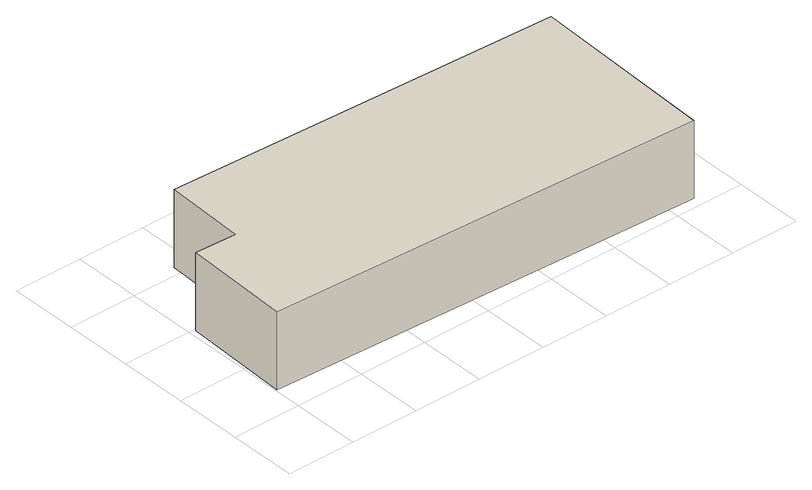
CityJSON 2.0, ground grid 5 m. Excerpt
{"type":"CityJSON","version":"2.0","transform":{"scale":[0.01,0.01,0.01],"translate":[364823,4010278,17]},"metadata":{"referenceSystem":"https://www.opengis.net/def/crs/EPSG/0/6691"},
"CityObjects":{
"building1":{"type":"Building","attributes":{"枝番":1,"利根川水系渡良瀬川洪水浸水想定区域（計画規模）.規模":"L1","利根川水系渡良瀬川洪水浸水想定区域（計画規模）.浸水ランク":"1","利根川水系渡良瀬川洪水浸水想定区域（計画規模）.浸水深":0.36,"利根川水系渡良瀬川洪水浸水想定区域（想定最大規模）.規模":"L2","利根川水系渡良瀬川洪水浸水想定区域（想定最大規模）.浸水ランク":"2","利根川水系渡良瀬川洪水浸水想定区域（想定最大規模）.浸水深":2.5,"利根川水系渡良瀬川洪水浸水想定区域（想定最大規模）.継続時間":34.6,"利根川水系多々良川洪水浸水想定区域（想定最大規模）.規模":"L2","利根川水系多々良川洪水浸水想定区域（想定最大規模）.浸水ランク":"1","利根川水系多々良川洪水浸水想定区域（想定最大規模）.浸水深":0.16,"利根川水系利根川洪水浸水想定区域（計画規模）.規模":"L1","利根川水系利根川洪水浸水想定区域（計画規模）.浸水ランク":"3","利根川水系利根川洪水浸水想定区域（計画規模）.浸水深":4.39,"利根川水系利根川洪水浸水想定区域（想定最大規模）.規模":"L2","利根川水系利根川洪水浸水想定区域（想定最大規模）.浸水ランク":"4","利根川水系利根川洪水浸水想定区域（想定最大規模）.浸水深":5.85,"usage":"452","measuredHeight":7.7,"BuildingDetails.prefecture":"10","BuildingDetails.city":"10207","BuildingDetails.surveyYear":2016},"geometry":[{"type":"Solid","lod":"1","boundaries":[[[[0,1,2,3,4,5]],[[4,6,7,5]],[[3,8,6,4]],[[2,9,8,3]],[[1,10,9,2]],[[0,11,10,1]],[[5,7,11,0]],[[6,8,9,10,11,7]]]]}]}
},
"vertices":[
[11,208,68],[43,990,68],[347,977,68],[371,1569,68],[3248,1450,68],[3191,77,68],[3248,1450,640],[3191,77,640],[371,1569,640],[347,977,640],[43,990,640],[11,208,640]
]}
